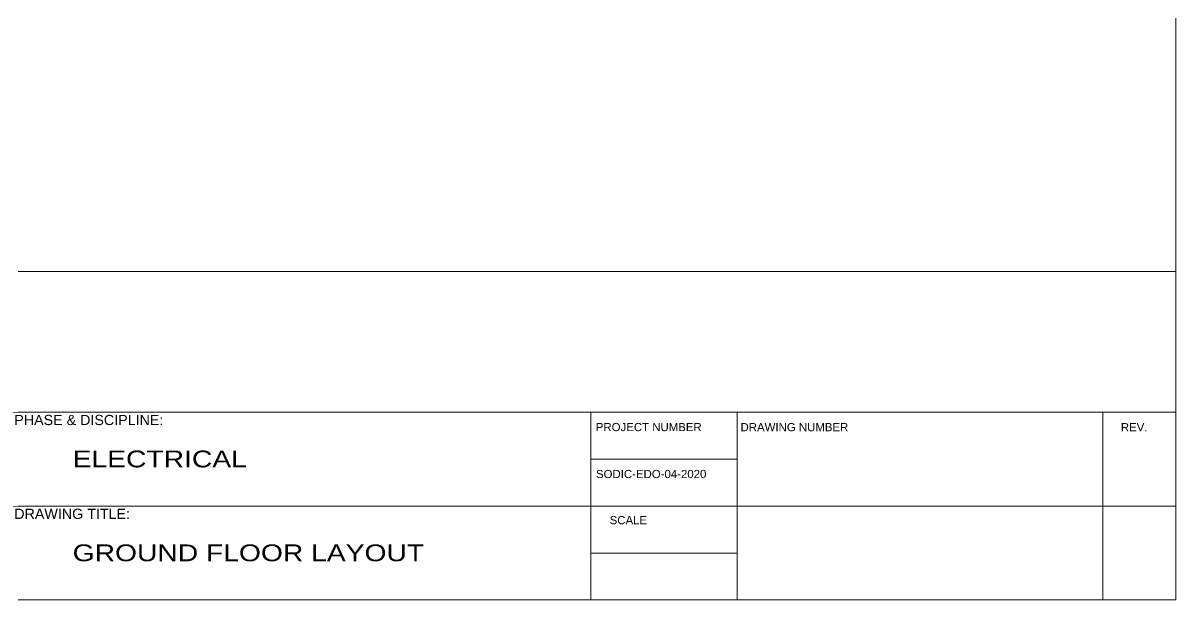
# Model space of a CAD drawing. Header units: inches. Extents: x -12418 to 57169, y -29325 to 19878.
# Drawn here: x 29742 to 57169, y -29325 to -15586 of the extents above; entities that cross this region are included whole.
import ezdxf

# ---------------------------------------------------------------- set-up
doc = ezdxf.new("R2010")
doc.units = ezdxf.units.IN
doc.header["$LTSCALE"] = 25
doc.header["$MEASUREMENT"] = 0
doc.linetypes.add('DASHDOT', pattern=[25.4, 12.7, -6.35, 0, -6.35])
doc.layers.add('00-Ground Floor$0$Frame', color=252, linetype='Continuous', lineweight=9)
doc.layers.add('E-LITE-CLNG-CNDT', color=6, linetype='DASHDOT', lineweight=35)
doc.styles.add('00-Ground Floor$0$MARI3', font='arial.ttf', dxfattribs={"width": 1.2})
doc.styles.add('00-Ground Floor$0$TTLB-A0-JeddahDP$0$swis721', font='swiss.ttf')

# ---------------------------------------------------------------- blocks, each defined once
blk = doc.blocks.new('00-Ground Floor')
at = {"layer": '00-Ground Floor$0$Frame'}
for p, q in [((57169, -29325, 0), (57169, 19878, 0)), ((57169, -21499, 0), (-12418, -21499, 0)), ((57169, -24853, 0), (-12418, -24853, 0)), ((43252, -24853, 0), (43252, -29325, 0)), ((46731, -24853, 0), (46731, -29325, 0)), ((55430, -24853, 0), (55430, -29325, 0)), ((43252, -25971, 0), (46731, -25971, 0)), ((57169, -27089, 0), (29335, -27089, 0)), ((43252, -28207, 0), (46731, -28207, 0)), ((-12418, -29325, 0), (57169, -29325, 0))]:
    blk.add_line(p, q, dxfattribs=at)
at = {"layer": '00-Ground Floor$0$Frame', "style": '00-Ground Floor$0$MARI3', "width": 1.2}
for s, p in [('ELECTRICAL ', (30922, -26167, 0)), ('GROUND FLOOR LAYOUT', (30922, -28403, 0))]:
    blk.add_text(s, height=400.79, dxfattribs=at).set_placement(p)
at = {"layer": '00-Ground Floor$0$Frame', "style": '00-Ground Floor$0$TTLB-A0-JeddahDP$0$swis721'}
for s, insert, char_height, width, attachment_point in [('PHASE & DISCIPLINE:', (29533, -24917, 0), 243.01, 5832.34, 1), ('DRAWING NUMBER', (48093, -25211, 0), 194.41, 2499.58, 5), ('REV.', (56176, -25211, 0), 194.4, 3082.18, 5), ('DRAWING TITLE:', (29533, -27152, 0), 243.01, 5832.34, 1)]:
    blk.add_mtext(s, dxfattribs=dict(at, insert=insert, char_height=char_height, width=width, attachment_point=attachment_point))
at = {"layer": '00-Ground Floor$0$Frame', "attachment_point": 8, "style": '00-Ground Floor$0$TTLB-A0-JeddahDP$0$swis721'}
for s, insert, char_height in [(' PROJECT NUMBER', (44590, -25307, 0), 194.41), ('SODIC-EDO-04-2020', (44685, -26425, 0), 194.41), ('SCALE', (44143, -27524, 0), 194.4)]:
    blk.add_mtext(s, dxfattribs=dict(at, insert=insert, char_height=char_height))

msp = doc.modelspace()

# ---------------------------------------------------------------- block references
at = {"layer": 'E-LITE-CLNG-CNDT'}
msp.add_blockref('00-Ground Floor', (0, 0), dxfattribs=at)

doc.saveas('drawing.dxf')
